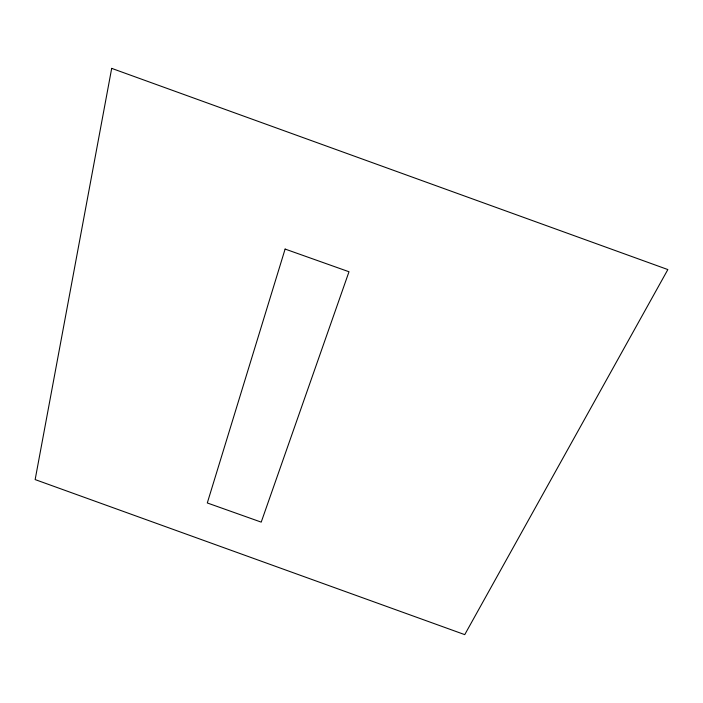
<?xml version="1.0" encoding="UTF-8"?>
<svg xmlns="http://www.w3.org/2000/svg" width="703" height="703" viewBox="0 0 703 703"><rect width="100%" height="100%" fill="white"/><g stroke="black" fill="none" stroke-linecap="round" stroke-linejoin="round"><path stroke-width="1.05" d="M111.689 68.367L35.15 479.587L464.745 634.633L667.85 269.565L111.689 68.367M285.11 249.064L207.297 502.961L261.217 522.127L348.996 271.753L285.11 249.064"/></g></svg>
